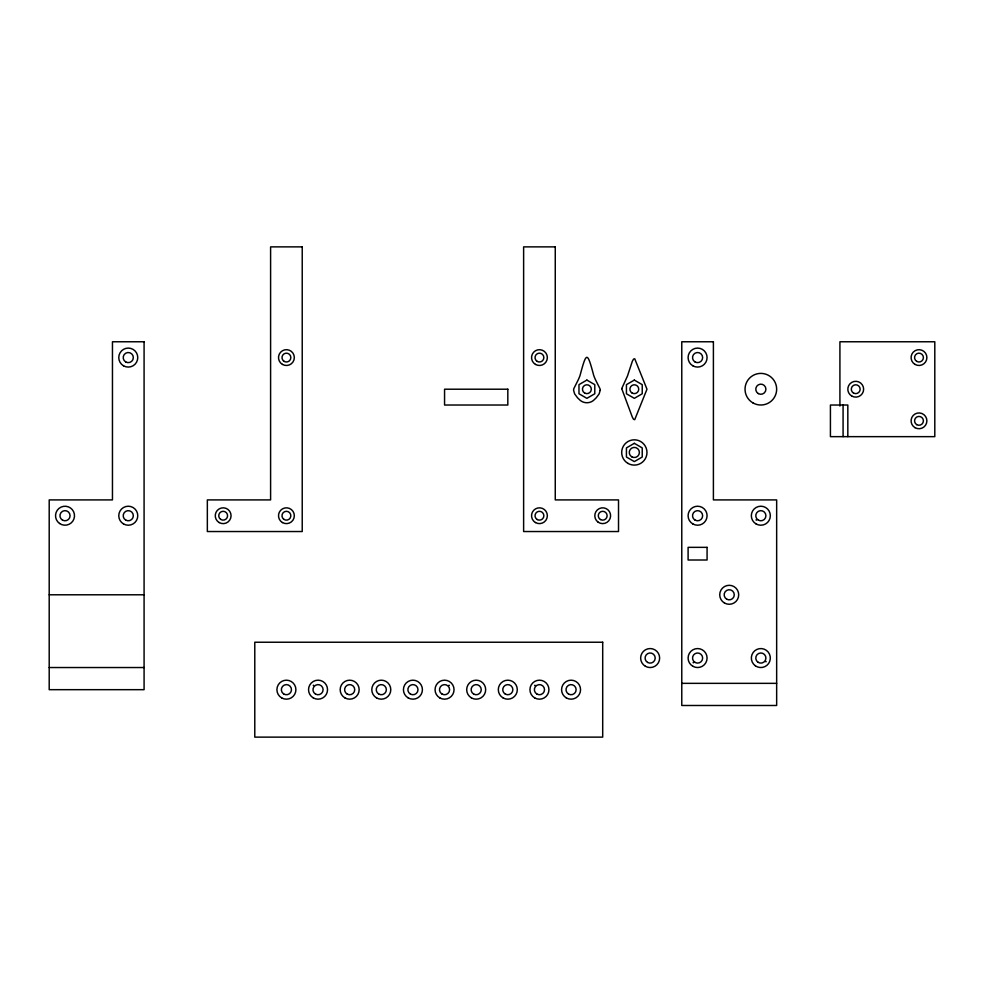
<?xml version="1.0" encoding="UTF-8"?>
<svg xmlns="http://www.w3.org/2000/svg" width="984" height="984" viewBox="0 0 984 984"><rect width="100%" height="100%" fill="white"/><g stroke="black" fill="none" stroke-linecap="round" stroke-linejoin="round"><path stroke-width="1.48" d="M49.2 594.791L144.082 594.791M49.2 667.533L144.082 667.533M681.777 683.351L776.659 683.351M847.827 436.65L847.827 405.027L830.422 405.027L830.422 436.65L934.8 436.65L934.8 341.768L839.918 341.768L839.918 406.048M843.079 405.027L843.079 436.65M534.656 685.541A6.322 6.322 0 0 1 534.964 685.208M449.036 685.208A6.322 6.322 0 0 1 449.344 685.541M313.256 685.541A6.322 6.322 0 0 1 313.564 685.208M756.364 520.192A6.322 6.322 0 0 1 756.056 519.859M766.167 661.469A6.322 6.322 0 0 1 765.909 661.838M693.449 662.835A6.322 6.322 0 0 1 693.117 662.527M621.716 388.618L632.331 417.13L633.536 419.319L634.729 419.664L646.98 389.209L634.729 358.754L633.536 359.099L632.331 361.288L627.472 376.023L621.716 388.618M600.142 390.39L599.145 393.883L596.329 397.671A26.691 26.691 0 0 1 594.84 399.135C590.658 403.957 583.118 403.957 578.936 399.135A26.691 26.691 0 0 1 577.436 397.671L574.631 393.883L573.623 390.39A6.076 6.076 0 0 1 573.832 388.618L578.002 380.316A46.728 46.728 0 0 0 580.031 375.507C586.489 351.288 587.288 351.288 593.733 375.507A46.728 46.728 0 0 0 595.763 380.316L599.933 388.618A6.076 6.076 0 0 1 600.142 390.39M586.882 380.082L578.973 384.646L578.973 393.772L586.882 398.336L594.791 393.772L594.791 384.646L586.882 380.082M634.323 380.082L626.427 384.646L626.427 393.772L634.323 398.336L642.232 393.772L642.232 384.646L634.323 380.082M634.323 443.329L626.427 447.904L626.427 457.031L634.323 461.594L642.232 457.031L642.232 447.904L634.323 443.329M302.223 246.873L270.6 246.873L270.6 499.909L207.341 499.909L207.341 531.532L302.223 531.532L302.223 246.873M555.259 246.873L523.623 246.873L523.623 531.532L618.518 531.532L618.518 499.909L555.259 499.909L555.259 246.873M144.082 341.768L112.459 341.768L112.459 499.909L49.2 499.909L49.2 689.673L144.082 689.673L144.082 341.768M713.4 341.768L681.777 341.768L681.777 705.491L776.659 705.491L776.659 499.909L713.4 499.909L713.4 341.768M507.818 389.209L444.559 389.209L444.559 405.027L507.818 405.027L507.818 389.209M707.078 547.35L688.099 547.35L688.099 560.007L707.078 560.007L707.078 547.35M602.7 642.232L254.782 642.232L254.782 737.127L602.7 737.127L602.7 642.232M568.543 694.064A5.055 5.055 0 0 0 576.132 689.673A5.055 5.055 0 0 0 568.543 685.294A5.055 5.055 0 0 0 568.543 694.064M566.329 697.902A9.483 9.483 0 0 0 580.56 689.673A9.483 9.483 0 0 0 566.329 681.457A9.483 9.483 0 0 0 566.329 697.902M536.907 694.064A5.055 5.055 0 0 0 544.509 689.673A5.055 5.055 0 0 0 536.907 685.294A5.055 5.055 0 0 0 536.907 694.064M534.693 697.902A9.483 9.483 0 0 0 548.937 689.673A9.483 9.483 0 0 0 534.693 681.457A9.483 9.483 0 0 0 534.693 697.902M505.284 694.064A5.055 5.055 0 0 0 512.873 689.673A5.055 5.055 0 0 0 505.284 685.294A5.055 5.055 0 0 0 505.284 694.064M503.07 697.902A9.483 9.483 0 0 0 517.301 689.673A9.483 9.483 0 0 0 503.07 681.457A9.483 9.483 0 0 0 503.07 697.902M473.661 694.064A5.055 5.055 0 0 0 481.25 689.673A5.055 5.055 0 0 0 473.661 685.294A5.055 5.055 0 0 0 473.661 694.064M471.447 697.902A9.483 9.483 0 0 0 485.678 689.673A9.483 9.483 0 0 0 471.447 681.457A9.483 9.483 0 0 0 471.447 697.902M442.025 694.064A5.055 5.055 0 0 0 449.614 689.673A5.055 5.055 0 0 0 442.025 685.294A5.055 5.055 0 0 0 442.025 694.064M439.811 697.902A9.483 9.483 0 0 0 454.042 689.673A9.483 9.483 0 0 0 439.811 681.457A9.483 9.483 0 0 0 439.811 697.902M410.402 694.064A5.055 5.055 0 0 0 417.991 689.673A5.055 5.055 0 0 0 410.402 685.294A5.055 5.055 0 0 0 410.402 694.064M408.188 697.902A9.483 9.483 0 0 0 422.419 689.673A9.483 9.483 0 0 0 408.188 681.457A9.483 9.483 0 0 0 408.188 697.902M378.766 694.064A5.055 5.055 0 0 0 386.355 689.673A5.055 5.055 0 0 0 378.766 685.294A5.055 5.055 0 0 0 378.766 694.064M376.552 697.902A9.483 9.483 0 0 0 390.783 689.673A9.483 9.483 0 0 0 376.552 681.457A9.483 9.483 0 0 0 376.552 697.902M347.143 694.064A5.055 5.055 0 0 0 354.732 689.673A5.055 5.055 0 0 0 347.143 685.294A5.055 5.055 0 0 0 347.143 694.064M344.929 697.902A9.483 9.483 0 0 0 359.16 689.673A9.483 9.483 0 0 0 344.929 681.457A9.483 9.483 0 0 0 344.929 697.902M315.507 694.064A5.055 5.055 0 0 0 323.109 689.673A5.055 5.055 0 0 0 315.507 685.294A5.055 5.055 0 0 0 315.507 694.064M313.293 697.902A9.483 9.483 0 0 0 327.537 689.673A9.483 9.483 0 0 0 313.293 681.457A9.483 9.483 0 0 0 313.293 697.902M283.577 693.868A5.055 5.055 0 0 0 291.461 690.042A5.055 5.055 0 0 0 284.204 685.122A5.055 5.055 0 0 0 283.577 693.868M281.67 697.902A9.483 9.483 0 0 0 295.901 689.673A9.483 9.483 0 0 0 281.67 681.457A9.483 9.483 0 0 0 281.67 697.902M125.743 361.964A5.055 5.055 0 0 0 133.332 357.573A5.055 5.055 0 0 0 125.743 353.194A5.055 5.055 0 0 0 125.743 361.964M123.529 365.802A9.483 9.483 0 0 0 137.76 357.573A9.483 9.483 0 0 0 123.529 349.357A9.483 9.483 0 0 0 123.529 365.802M125.743 520.106A5.055 5.055 0 0 0 133.332 515.727A5.055 5.055 0 0 0 125.743 511.336A5.055 5.055 0 0 0 125.743 520.106M123.529 523.943A9.483 9.483 0 0 0 137.76 515.727A9.483 9.483 0 0 0 123.529 507.498A9.483 9.483 0 0 0 123.529 523.943M62.484 520.106A5.055 5.055 0 0 0 70.073 515.727A5.055 5.055 0 0 0 62.484 511.336A5.055 5.055 0 0 0 62.484 520.106M59.557 523.476A9.483 9.483 0 0 0 74.464 516.575A9.483 9.483 0 0 0 61.033 507.117A9.483 9.483 0 0 0 59.557 523.476M283.859 519.343A4.428 4.428 0 0 0 290.821 516.12A4.428 4.428 0 0 0 284.548 511.705A4.428 4.428 0 0 0 283.859 519.343M220.613 519.343A4.428 4.428 0 0 0 227.562 516.12A4.428 4.428 0 0 0 221.302 511.705A4.428 4.428 0 0 0 220.613 519.343M284.204 361.411A4.428 4.428 0 0 0 290.846 357.573A4.428 4.428 0 0 0 284.204 353.748A4.428 4.428 0 0 0 284.204 361.411M219.198 522.566A7.909 7.909 0 0 0 231.068 515.727A7.909 7.909 0 0 0 219.198 508.876A7.909 7.909 0 0 0 219.198 522.566M282.457 364.424A7.909 7.909 0 0 0 294.327 357.573A7.909 7.909 0 0 0 282.457 350.734A7.909 7.909 0 0 0 282.457 364.424M282.457 522.566A7.909 7.909 0 0 0 294.327 515.727A7.909 7.909 0 0 0 282.457 508.876A7.909 7.909 0 0 0 282.457 522.566M758.307 520.106A5.055 5.055 0 0 0 765.909 515.727A5.055 5.055 0 0 0 758.307 511.336A5.055 5.055 0 0 0 758.307 520.106M756.093 523.943A9.483 9.483 0 0 0 770.337 515.727A9.483 9.483 0 0 0 756.093 507.498A9.483 9.483 0 0 0 756.093 523.943M695.061 520.106A5.055 5.055 0 0 0 702.65 515.727A5.055 5.055 0 0 0 695.061 511.336A5.055 5.055 0 0 0 695.061 520.106M692.847 523.943A9.483 9.483 0 0 0 707.078 515.727A9.483 9.483 0 0 0 692.847 507.498A9.483 9.483 0 0 0 692.847 523.943M695.061 361.964A5.055 5.055 0 0 0 702.65 357.573A5.055 5.055 0 0 0 695.061 353.194A5.055 5.055 0 0 0 695.061 361.964M692.847 365.802A9.483 9.483 0 0 0 707.078 357.573A9.483 9.483 0 0 0 692.847 349.357A9.483 9.483 0 0 0 692.847 365.802M726.684 599.17A5.055 5.055 0 0 0 734.273 594.791A5.055 5.055 0 0 0 726.684 590.412A5.055 5.055 0 0 0 726.684 599.17M724.47 603.007A9.483 9.483 0 0 0 738.701 594.791A9.483 9.483 0 0 0 724.47 586.575A9.483 9.483 0 0 0 724.47 603.007M758.012 662.244A5.055 5.055 0 0 0 765.896 658.407A5.055 5.055 0 0 0 758.627 653.499A5.055 5.055 0 0 0 758.012 662.244M755.38 665.811A9.483 9.483 0 0 0 770.288 658.899A9.483 9.483 0 0 0 756.856 649.44A9.483 9.483 0 0 0 755.38 665.811M695.061 662.429A5.055 5.055 0 0 0 702.65 658.05A5.055 5.055 0 0 0 695.061 653.671A5.055 5.055 0 0 0 695.061 662.429M692.847 666.266A9.483 9.483 0 0 0 707.078 658.05A9.483 9.483 0 0 0 692.847 649.834A9.483 9.483 0 0 0 692.847 666.266M645.393 666.266A9.483 9.483 0 0 0 659.637 658.05A9.483 9.483 0 0 0 645.393 649.834A9.483 9.483 0 0 0 645.393 666.266M647.607 662.429A5.055 5.055 0 0 0 655.209 658.05A5.055 5.055 0 0 0 647.607 653.671A5.055 5.055 0 0 0 647.607 662.429M584.668 393.046A4.428 4.428 0 0 0 591.31 389.209A4.428 4.428 0 0 0 584.668 385.371A4.428 4.428 0 0 0 584.668 393.046M632.109 393.046A4.428 4.428 0 0 0 638.751 389.209A4.428 4.428 0 0 0 632.109 385.371A4.428 4.428 0 0 0 632.109 393.046M853.509 393.046A4.428 4.428 0 0 0 860.151 389.209A4.428 4.428 0 0 0 853.509 385.371A4.428 4.428 0 0 0 853.509 393.046M916.768 424.67A4.428 4.428 0 0 0 923.41 420.832A4.428 4.428 0 0 0 916.768 417.007A4.428 4.428 0 0 0 916.768 424.67M916.768 361.411A4.428 4.428 0 0 0 923.41 357.573A4.428 4.428 0 0 0 916.768 353.748A4.428 4.428 0 0 0 916.768 361.411M915.034 427.683A7.909 7.909 0 0 0 926.891 420.832A7.909 7.909 0 0 0 915.034 413.993A7.909 7.909 0 0 0 915.034 427.683M851.775 396.06A7.909 7.909 0 0 0 863.632 389.209A7.909 7.909 0 0 0 851.775 382.358A7.909 7.909 0 0 0 851.775 396.06M915.034 364.424A7.909 7.909 0 0 0 926.891 357.573A7.909 7.909 0 0 0 915.034 350.734A7.909 7.909 0 0 0 915.034 364.424M628.001 463.415A12.657 12.657 0 0 0 646.98 452.468A12.657 12.657 0 0 0 628.001 441.508A12.657 12.657 0 0 0 628.001 463.415M631.802 456.847A5.055 5.055 0 0 0 639.391 452.468A5.055 5.055 0 0 0 631.802 448.077A5.055 5.055 0 0 0 631.802 456.847M752.932 402.899A15.818 15.818 0 0 0 776.659 389.209A15.818 15.818 0 0 0 752.932 375.507A15.818 15.818 0 0 0 752.932 402.899M758.307 393.588A5.055 5.055 0 0 0 765.909 389.209A5.055 5.055 0 0 0 758.307 384.83A5.055 5.055 0 0 0 758.307 393.588M537.227 519.552A4.428 4.428 0 0 0 543.869 515.727A4.428 4.428 0 0 0 537.227 511.889A4.428 4.428 0 0 0 537.227 519.552M600.486 519.552A4.428 4.428 0 0 0 607.128 515.727A4.428 4.428 0 0 0 600.486 511.889A4.428 4.428 0 0 0 600.486 519.552M537.227 361.411A4.428 4.428 0 0 0 543.869 357.573A4.428 4.428 0 0 0 537.227 353.748A4.428 4.428 0 0 0 537.227 361.411M598.149 522.184A7.909 7.909 0 0 0 610.572 516.428A7.909 7.909 0 0 0 599.379 508.543A7.909 7.909 0 0 0 598.149 522.184M535.493 364.424A7.909 7.909 0 0 0 547.35 357.573A7.909 7.909 0 0 0 535.493 350.734A7.909 7.909 0 0 0 535.493 364.424M535.493 522.566A7.909 7.909 0 0 0 547.35 515.727A7.909 7.909 0 0 0 535.493 508.876A7.909 7.909 0 0 0 535.493 522.566"/></g></svg>
